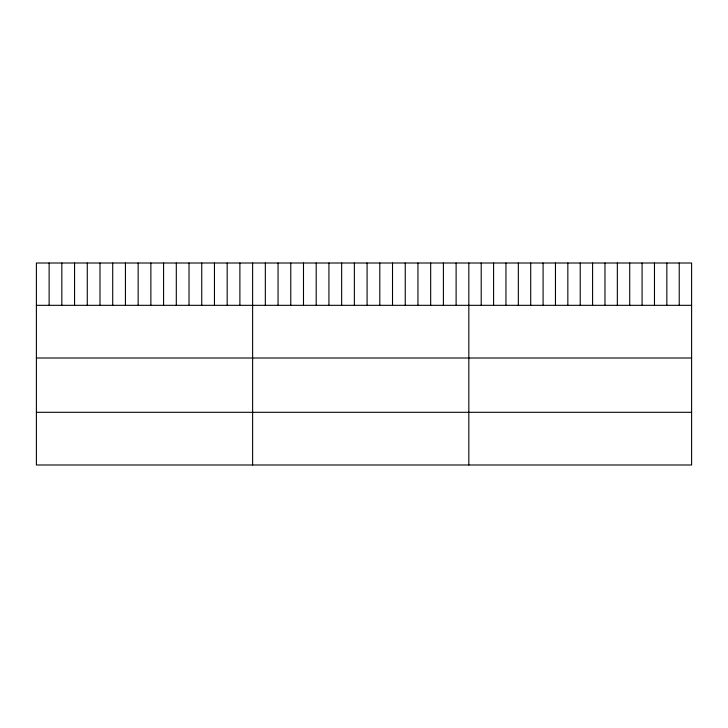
<?xml version="1.0" encoding="UTF-8"?>
<svg xmlns="http://www.w3.org/2000/svg" width="728" height="728" viewBox="0 0 728 728"><rect width="100%" height="100%" fill="white"/><g stroke="black" fill="none" stroke-linecap="round" stroke-linejoin="round"><path stroke-width="1.09" d="M691.6 305.323L691.6 464.992L36.4 464.992L36.4 263.008L691.6 263.008L691.6 305.323L36.4 305.323M36.4 358.012L691.6 358.012M36.4 412.303L691.6 412.303M679.224 263.008L679.224 305.323M666.848 263.008L666.848 305.323M654.472 263.008L654.472 305.323M642.096 263.008L642.096 305.323M629.72 263.008L629.72 305.323M617.344 263.008L617.344 305.323M604.968 263.008L604.968 305.323M592.592 263.008L592.592 305.323M580.216 263.008L580.216 305.323M567.84 263.008L567.84 305.323M555.464 263.008L555.464 305.323M543.088 263.008L543.088 305.323M530.712 263.008L530.712 305.323M518.336 263.008L518.336 305.323M505.96 263.008L505.96 305.323M493.584 263.008L493.584 305.323M481.208 263.008L481.208 305.323M468.832 263.008L468.832 464.992M456.11 263.008L456.11 305.323M443.398 263.008L443.398 305.323M430.676 263.008L430.676 305.323M417.954 263.008L417.954 305.323M405.241 263.008L405.241 305.323M392.519 263.008L392.519 305.323M379.798 263.008L379.798 305.323M367.085 263.008L367.085 305.323M354.363 263.008L354.363 305.323M341.65 263.008L341.65 305.323M328.929 263.008L328.929 305.323M316.207 263.008L316.207 305.323M303.494 263.008L303.494 305.323M290.772 263.008L290.772 305.323M278.05 263.008L278.05 305.323M265.338 263.008L265.338 305.323M252.616 263.008L252.616 464.992M239.894 263.008L239.894 305.323M227.181 263.008L227.181 305.323M214.46 263.008L214.46 305.323M201.738 263.008L201.738 305.323M189.025 263.008L189.025 305.323M176.303 263.008L176.303 305.323M163.582 263.008L163.582 305.323M150.869 263.008L150.869 305.323M138.147 263.008L138.147 305.323M125.434 263.008L125.434 305.323M112.713 263.008L112.713 305.323M99.991 263.008L99.991 305.323M87.278 263.008L87.278 305.323M74.556 263.008L74.556 305.323M61.835 263.008L61.835 305.323M49.122 263.008L49.122 305.323"/></g></svg>
